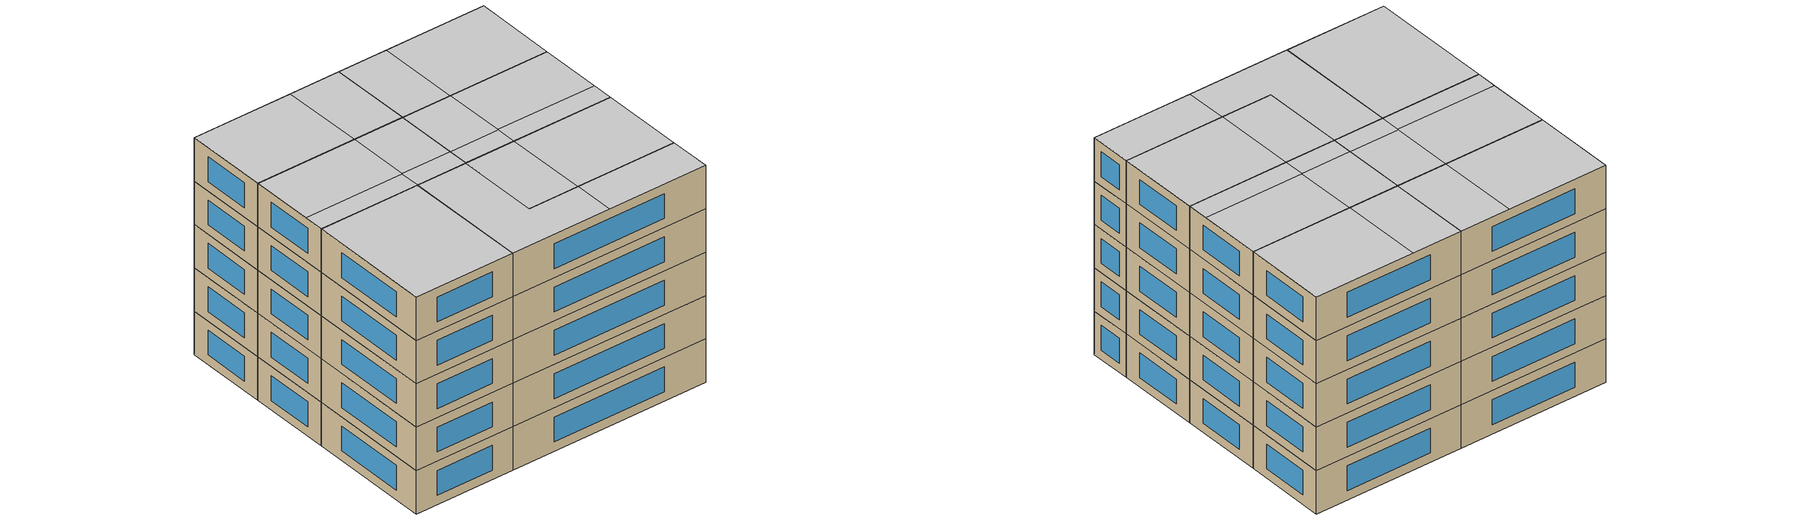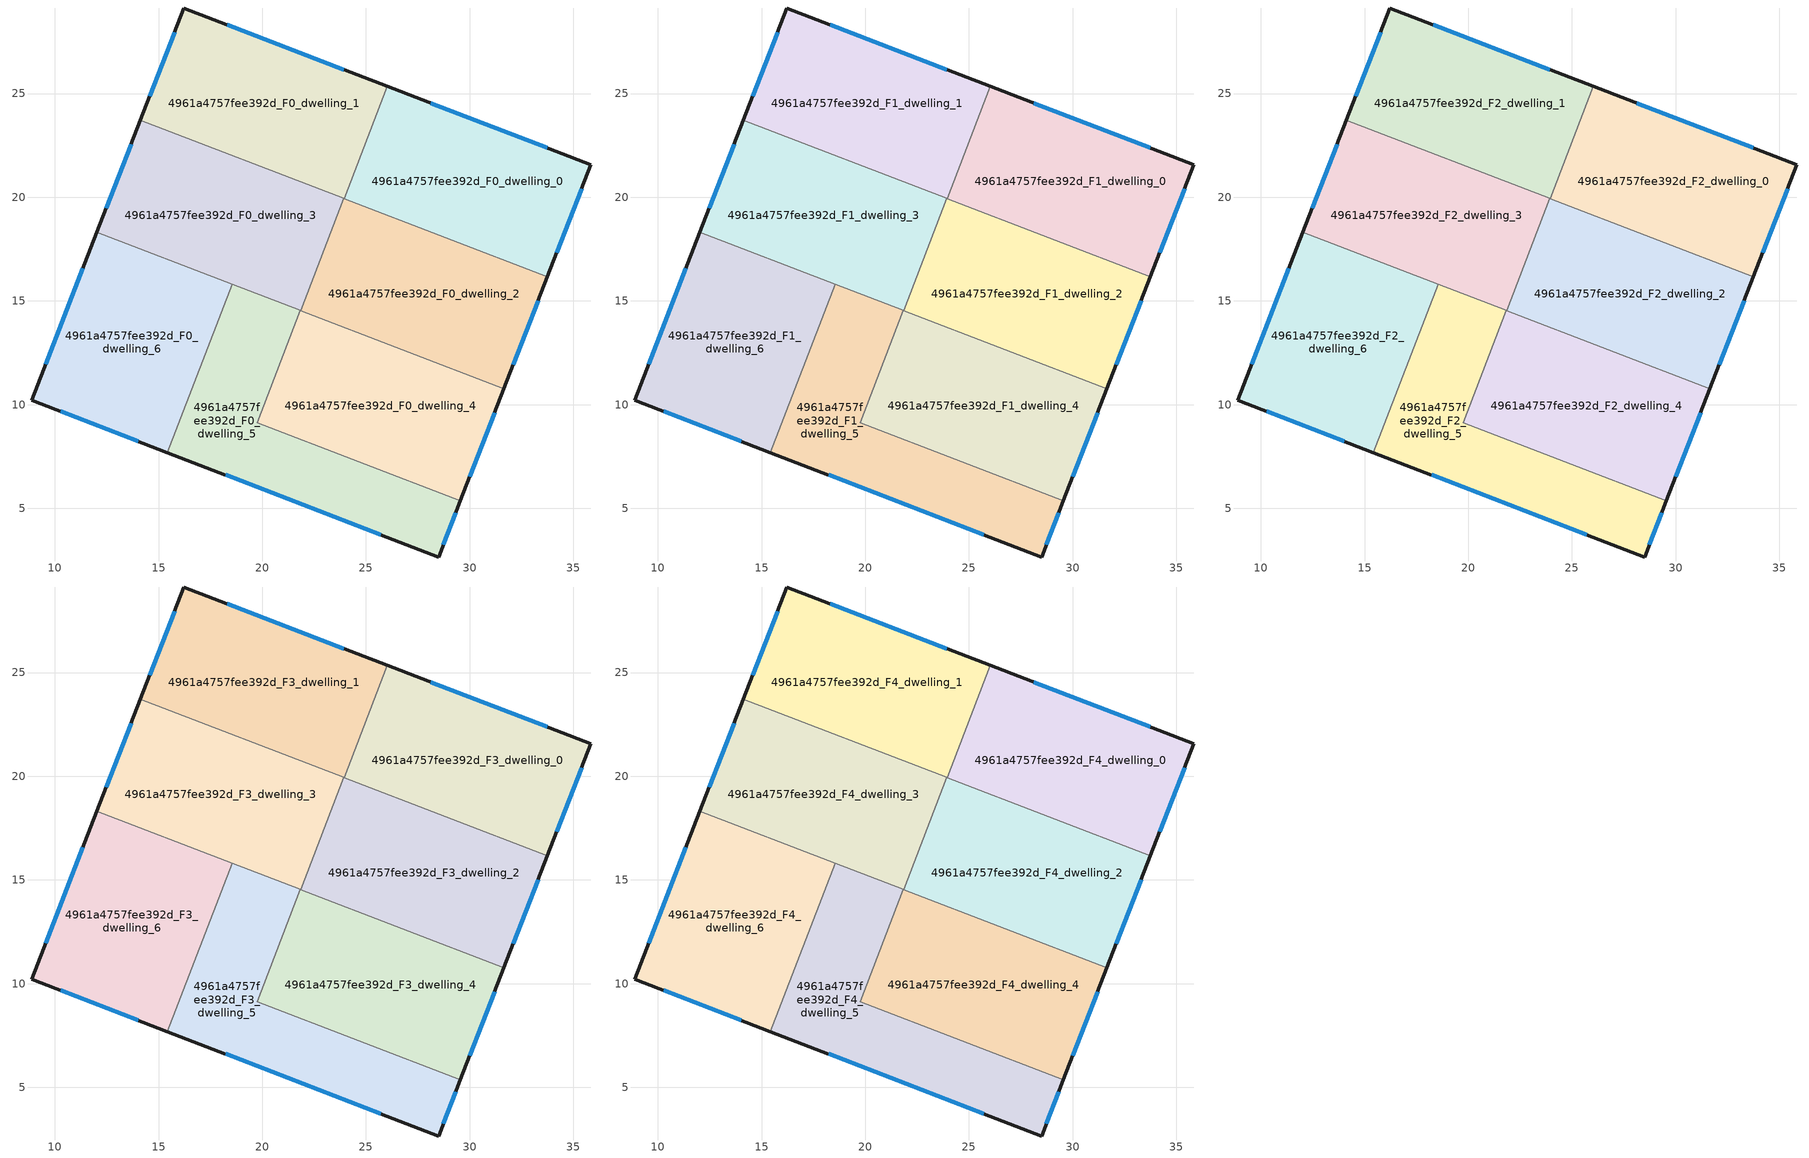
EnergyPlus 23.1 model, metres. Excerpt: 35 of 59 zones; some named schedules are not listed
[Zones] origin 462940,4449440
4961a4757fee392d_F0_dwelling_0
 floor ground (EU_floor_Construction): 35.85,21.57 33.75,16.17 23.94,19.94 26.03,25.35 z0
 wall outside (EU_wall_Construction): 33.75,16.17 35.85,21.57 26.03,25.35 z0:3
 wall to 4961a4757fee392d_F0_dwelling_1 (EU_wall_Construction): 26.03,25.35 23.94,19.94 z0:3
 wall to 4961a4757fee392d_F0_dwelling_2 (EU_wall_Construction): 23.94,19.94 33.75,16.17 z0:3
 window (EU_Window_Construction): 33.74,22.38 28.13,24.54 / 34.2,17.32 35.4,20.41 z0.64:2.36
4961a4757fee392d_F0_dwelling_1
 floor ground (EU_floor_Construction): 26.03,25.35 23.94,19.94 14.12,23.72 16.22,29.12 z0
 wall outside (EU_wall_Construction): 26.03,25.35 16.22,29.12 14.12,23.72 z0:3
 wall to 4961a4757fee392d_F0_dwelling_3 (EU_wall_Construction): 14.12,23.72 23.93,19.95 z0:3
 wall to 4961a4757fee392d_F0_dwelling_2 (EU_wall_Construction): 23.93,19.94 23.94,19.94 z0:3
 window (EU_Window_Construction): 23.93,26.16 18.32,28.31 / 15.77,27.97 14.57,24.88 z0.64:2.36
4961a4757fee392d_F0_dwelling_2
 floor ground (EU_floor_Construction): 33.75,16.17 31.65,10.76 21.84,14.54 23.93,19.95 z0
 wall outside (EU_wall_Construction): 31.65,10.76 33.75,16.17 z0:3
 wall to 4961a4757fee392d_F0_dwelling_3 (EU_wall_Construction): 23.93,19.95 21.84,14.54 z0:3
 wall to 4961a4757fee392d_F0_dwelling_4 (EU_wall_Construction): 21.84,14.54 31.65,10.76 z0:3
 window (EU_Window_Construction): 32.1,11.92 33.3,15.01 z0.64:2.36
4961a4757fee392d_F0_dwelling_3
 floor ground (EU_floor_Construction): 23.93,19.95 21.84,14.54 12.03,18.32 14.12,23.72 z0
 wall outside (EU_wall_Construction): 14.12,23.72 12.03,18.32 z0:3
 wall to 4961a4757fee392d_F0_dwelling_6 (EU_wall_Construction): 12.03,18.32 18.55,15.8 z0:3
 wall to 4961a4757fee392d_F0_dwelling_5 (EU_wall_Construction): 18.56,15.8 21.83,14.54 z0:3
 wall to 4961a4757fee392d_F0_dwelling_4 (EU_wall_Construction): 21.83,14.54 21.84,14.54 z0:3
 window (EU_Window_Construction): 13.67,22.56 12.47,19.47 z0.64:2.36
4961a4757fee392d_F0_dwelling_4
 floor ground (EU_floor_Construction): 31.65,10.76 29.55,5.36 19.75,9.13 21.83,14.54 z0
 wall outside (EU_wall_Construction): 29.55,5.36 31.65,10.76 z0:3
 wall to 4961a4757fee392d_F0_dwelling_5 (EU_wall_Construction): 21.83,14.54 19.75,9.13 29.55,5.36 z0:3
 window (EU_Window_Construction): 30,6.52 31.2,9.6 z0.64:2.36
4961a4757fee392d_F0_dwelling_5
 floor ground (EU_floor_Construction): 21.83,14.54 19.75,9.13 29.55,5.36 28.5,2.66 15.43,7.69 18.55,15.8 z0
 wall outside (EU_wall_Construction): 15.43,7.69 28.5,2.66 29.55,5.36 z0:3
 wall to 4961a4757fee392d_F0_dwelling_6 (EU_wall_Construction): 18.55,15.8 15.43,7.69 z0:3
 window (EU_Window_Construction): 28.73,3.24 29.33,4.78 / 18.23,6.61 25.7,3.73 z0.64:2.36
4961a4757fee392d_F0_dwelling_6
 floor ground (EU_floor_Construction): 18.55,15.8 15.43,7.69 8.88,10.21 12.03,18.32 z0
 wall outside (EU_wall_Construction): 12.03,18.32 8.88,10.21 15.43,7.69 z0:3
 window (EU_Window_Construction): 10.28,9.67 14.03,8.23 / 11.35,16.58 9.55,11.95 z0.64:2.36
4961a4757fee392d_F1_dwelling_0
 floor to 4961a4757fee392d_F0_dwelling_0 (EU_floor_Construction): 35.85,21.57 33.75,16.17 23.94,19.94 26.03,25.35 z3
 wall outside (EU_wall_Construction): 33.75,16.17 35.85,21.57 26.03,25.35 z3:6
 wall to 4961a4757fee392d_F1_dwelling_1 (EU_wall_Construction): 26.03,25.35 23.94,19.94 z3:6
 wall to 4961a4757fee392d_F1_dwelling_2 (EU_wall_Construction): 23.94,19.94 33.75,16.17 z3:6
 window (EU_Window_Construction): 33.74,22.38 28.13,24.54 / 34.2,17.32 35.4,20.41 z3.64:5.36
4961a4757fee392d_F1_dwelling_1
 floor to 4961a4757fee392d_F0_dwelling_1 (EU_floor_Construction): 26.03,25.35 23.94,19.94 14.12,23.72 16.22,29.12 z3
 wall outside (EU_wall_Construction): 26.03,25.35 16.22,29.12 14.12,23.72 z3:6
 wall to 4961a4757fee392d_F1_dwelling_3 (EU_wall_Construction): 14.12,23.72 23.93,19.95 z3:6
 wall to 4961a4757fee392d_F1_dwelling_2 (EU_wall_Construction): 23.93,19.94 23.94,19.94 z3:6
 window (EU_Window_Construction): 23.93,26.16 18.32,28.31 / 15.77,27.97 14.57,24.88 z3.64:5.36
4961a4757fee392d_F1_dwelling_2
 floor to 4961a4757fee392d_F0_dwelling_2 (EU_floor_Construction): 33.75,16.17 31.65,10.76 21.84,14.54 23.93,19.95 z3
 wall outside (EU_wall_Construction): 31.65,10.76 33.75,16.17 z3:6
 wall to 4961a4757fee392d_F1_dwelling_3 (EU_wall_Construction): 23.93,19.95 21.84,14.54 z3:6
 wall to 4961a4757fee392d_F1_dwelling_4 (EU_wall_Construction): 21.84,14.54 31.65,10.76 z3:6
 window (EU_Window_Construction): 32.1,11.92 33.3,15.01 z3.64:5.36
4961a4757fee392d_F1_dwelling_3
 floor to 4961a4757fee392d_F0_dwelling_3 (EU_floor_Construction): 23.93,19.95 21.84,14.54 12.03,18.32 14.12,23.72 z3
 wall outside (EU_wall_Construction): 14.12,23.72 12.03,18.32 z3:6
 wall to 4961a4757fee392d_F1_dwelling_6 (EU_wall_Construction): 12.03,18.32 18.55,15.8 z3:6
 wall to 4961a4757fee392d_F1_dwelling_5 (EU_wall_Construction): 18.56,15.8 21.83,14.54 z3:6
 wall to 4961a4757fee392d_F1_dwelling_4 (EU_wall_Construction): 21.83,14.54 21.84,14.54 z3:6
 window (EU_Window_Construction): 13.67,22.56 12.47,19.47 z3.64:5.36
4961a4757fee392d_F1_dwelling_4
 floor to 4961a4757fee392d_F0_dwelling_4 (EU_floor_Construction): 31.65,10.76 29.55,5.36 19.75,9.13 21.83,14.54 z3
 wall outside (EU_wall_Construction): 29.55,5.36 31.65,10.76 z3:6
 wall to 4961a4757fee392d_F1_dwelling_5 (EU_wall_Construction): 21.83,14.54 19.75,9.13 29.55,5.36 z3:6
 window (EU_Window_Construction): 30,6.52 31.2,9.6 z3.64:5.36
4961a4757fee392d_F1_dwelling_5
 floor to 4961a4757fee392d_F0_dwelling_5 (EU_floor_Construction): 21.83,14.54 19.75,9.13 29.55,5.36 28.5,2.66 15.43,7.69 18.55,15.8 z3
 wall outside (EU_wall_Construction): 15.43,7.69 28.5,2.66 29.55,5.36 z3:6
 wall to 4961a4757fee392d_F1_dwelling_6 (EU_wall_Construction): 18.55,15.8 15.43,7.69 z3:6
 window (EU_Window_Construction): 28.73,3.24 29.33,4.78 / 18.23,6.61 25.7,3.73 z3.64:5.36
4961a4757fee392d_F1_dwelling_6
 floor to 4961a4757fee392d_F0_dwelling_6 (EU_floor_Construction): 18.55,15.8 15.43,7.69 8.88,10.21 12.03,18.32 z3
 wall outside (EU_wall_Construction): 12.03,18.32 8.88,10.21 15.43,7.69 z3:6
 window (EU_Window_Construction): 10.28,9.67 14.03,8.23 / 11.35,16.58 9.55,11.95 z3.64:5.36
4961a4757fee392d_F2_dwelling_0
 floor to 4961a4757fee392d_F1_dwelling_0 (EU_floor_Construction): 35.85,21.57 33.75,16.17 23.94,19.94 26.03,25.35 z6
 wall outside (EU_wall_Construction): 33.75,16.17 35.85,21.57 26.03,25.35 z6:9
 wall to 4961a4757fee392d_F2_dwelling_1 (EU_wall_Construction): 26.03,25.35 23.94,19.94 z6:9
 wall to 4961a4757fee392d_F2_dwelling_2 (EU_wall_Construction): 23.94,19.94 33.75,16.17 z6:9
 window (EU_Window_Construction): 33.74,22.38 28.13,24.54 / 34.2,17.32 35.4,20.41 z6.64:8.36
4961a4757fee392d_F2_dwelling_1
 floor to 4961a4757fee392d_F1_dwelling_1 (EU_floor_Construction): 26.03,25.35 23.94,19.94 14.12,23.72 16.22,29.12 z6
 wall outside (EU_wall_Construction): 26.03,25.35 16.22,29.12 14.12,23.72 z6:9
 wall to 4961a4757fee392d_F2_dwelling_3 (EU_wall_Construction): 14.12,23.72 23.93,19.95 z6:9
 wall to 4961a4757fee392d_F2_dwelling_2 (EU_wall_Construction): 23.93,19.94 23.94,19.94 z6:9
 window (EU_Window_Construction): 23.93,26.16 18.32,28.31 / 15.77,27.97 14.57,24.88 z6.64:8.36
4961a4757fee392d_F2_dwelling_2
 floor to 4961a4757fee392d_F1_dwelling_2 (EU_floor_Construction): 33.75,16.17 31.65,10.76 21.84,14.54 23.93,19.95 z6
 wall outside (EU_wall_Construction): 31.65,10.76 33.75,16.17 z6:9
 wall to 4961a4757fee392d_F2_dwelling_3 (EU_wall_Construction): 23.93,19.95 21.84,14.54 z6:9
 wall to 4961a4757fee392d_F2_dwelling_4 (EU_wall_Construction): 21.84,14.54 31.65,10.76 z6:9
 window (EU_Window_Construction): 32.1,11.92 33.3,15.01 z6.64:8.36
4961a4757fee392d_F2_dwelling_3
 floor to 4961a4757fee392d_F1_dwelling_3 (EU_floor_Construction): 23.93,19.95 21.84,14.54 12.03,18.32 14.12,23.72 z6
 wall outside (EU_wall_Construction): 14.12,23.72 12.03,18.32 z6:9
 wall to 4961a4757fee392d_F2_dwelling_6 (EU_wall_Construction): 12.03,18.32 18.55,15.8 z6:9
 wall to 4961a4757fee392d_F2_dwelling_5 (EU_wall_Construction): 18.56,15.8 21.83,14.54 z6:9
 wall to 4961a4757fee392d_F2_dwelling_4 (EU_wall_Construction): 21.83,14.54 21.84,14.54 z6:9
 window (EU_Window_Construction): 13.67,22.56 12.47,19.47 z6.64:8.36
4961a4757fee392d_F2_dwelling_4
 floor to 4961a4757fee392d_F1_dwelling_4 (EU_floor_Construction): 31.65,10.76 29.55,5.36 19.75,9.13 21.83,14.54 z6
 wall outside (EU_wall_Construction): 29.55,5.36 31.65,10.76 z6:9
 wall to 4961a4757fee392d_F2_dwelling_5 (EU_wall_Construction): 21.83,14.54 19.75,9.13 29.55,5.36 z6:9
 window (EU_Window_Construction): 30,6.52 31.2,9.6 z6.64:8.36
4961a4757fee392d_F2_dwelling_5
 floor to 4961a4757fee392d_F1_dwelling_5 (EU_floor_Construction): 21.83,14.54 19.75,9.13 29.55,5.36 28.5,2.66 15.43,7.69 18.55,15.8 z6
 wall outside (EU_wall_Construction): 15.43,7.69 28.5,2.66 29.55,5.36 z6:9
 wall to 4961a4757fee392d_F2_dwelling_6 (EU_wall_Construction): 18.55,15.8 15.43,7.69 z6:9
 window (EU_Window_Construction): 28.73,3.24 29.33,4.78 / 18.23,6.61 25.7,3.73 z6.64:8.36
4961a4757fee392d_F2_dwelling_6
 floor to 4961a4757fee392d_F1_dwelling_6 (EU_floor_Construction): 18.55,15.8 15.43,7.69 8.88,10.21 12.03,18.32 z6
 wall outside (EU_wall_Construction): 12.03,18.32 8.88,10.21 15.43,7.69 z6:9
 window (EU_Window_Construction): 10.28,9.67 14.03,8.23 / 11.35,16.58 9.55,11.95 z6.64:8.36
4961a4757fee392d_F3_dwelling_0
 floor to 4961a4757fee392d_F2_dwelling_0 (EU_floor_Construction): 35.85,21.57 33.75,16.17 23.94,19.94 26.03,25.35 z9
 wall outside (EU_wall_Construction): 33.75,16.17 35.85,21.57 26.03,25.35 z9:12
 wall to 4961a4757fee392d_F3_dwelling_1 (EU_wall_Construction): 26.03,25.35 23.94,19.94 z9:12
 wall to 4961a4757fee392d_F3_dwelling_2 (EU_wall_Construction): 23.94,19.94 33.75,16.17 z9:12
 window (EU_Window_Construction): 33.74,22.38 28.13,24.54 / 34.2,17.32 35.4,20.41 z9.64:11.36
4961a4757fee392d_F3_dwelling_1
 floor to 4961a4757fee392d_F2_dwelling_1 (EU_floor_Construction): 26.03,25.35 23.94,19.94 14.12,23.72 16.22,29.12 z9
 wall outside (EU_wall_Construction): 26.03,25.35 16.22,29.12 14.12,23.72 z9:12
 wall to 4961a4757fee392d_F3_dwelling_3 (EU_wall_Construction): 14.12,23.72 23.93,19.95 z9:12
 wall to 4961a4757fee392d_F3_dwelling_2 (EU_wall_Construction): 23.93,19.94 23.94,19.94 z9:12
 window (EU_Window_Construction): 23.93,26.16 18.32,28.31 / 15.77,27.97 14.57,24.88 z9.64:11.36
4961a4757fee392d_F3_dwelling_2
 floor to 4961a4757fee392d_F2_dwelling_2 (EU_floor_Construction): 33.75,16.17 31.65,10.76 21.84,14.54 23.93,19.95 z9
 wall outside (EU_wall_Construction): 31.65,10.76 33.75,16.17 z9:12
 wall to 4961a4757fee392d_F3_dwelling_3 (EU_wall_Construction): 23.93,19.95 21.84,14.54 z9:12
 wall to 4961a4757fee392d_F3_dwelling_4 (EU_wall_Construction): 21.84,14.54 31.65,10.76 z9:12
 window (EU_Window_Construction): 32.1,11.92 33.3,15.01 z9.64:11.36
4961a4757fee392d_F3_dwelling_3
 floor to 4961a4757fee392d_F2_dwelling_3 (EU_floor_Construction): 23.93,19.95 21.84,14.54 12.03,18.32 14.12,23.72 z9
 wall outside (EU_wall_Construction): 14.12,23.72 12.03,18.32 z9:12
 wall to 4961a4757fee392d_F3_dwelling_6 (EU_wall_Construction): 12.03,18.32 18.55,15.8 z9:12
 wall to 4961a4757fee392d_F3_dwelling_5 (EU_wall_Construction): 18.56,15.8 21.83,14.54 z9:12
 wall to 4961a4757fee392d_F3_dwelling_4 (EU_wall_Construction): 21.83,14.54 21.84,14.54 z9:12
 window (EU_Window_Construction): 13.67,22.56 12.47,19.47 z9.64:11.36
4961a4757fee392d_F3_dwelling_4
 floor to 4961a4757fee392d_F2_dwelling_4 (EU_floor_Construction): 31.65,10.76 29.55,5.36 19.75,9.13 21.83,14.54 z9
 wall outside (EU_wall_Construction): 29.55,5.36 31.65,10.76 z9:12
 wall to 4961a4757fee392d_F3_dwelling_5 (EU_wall_Construction): 21.83,14.54 19.75,9.13 29.55,5.36 z9:12
 window (EU_Window_Construction): 30,6.52 31.2,9.6 z9.64:11.36
4961a4757fee392d_F3_dwelling_5
 floor to 4961a4757fee392d_F2_dwelling_5 (EU_floor_Construction): 21.83,14.54 19.75,9.13 29.55,5.36 28.5,2.66 15.43,7.69 18.55,15.8 z9
 wall outside (EU_wall_Construction): 15.43,7.69 28.5,2.66 29.55,5.36 z9:12
 wall to 4961a4757fee392d_F3_dwelling_6 (EU_wall_Construction): 18.55,15.8 15.43,7.69 z9:12
 window (EU_Window_Construction): 28.73,3.24 29.33,4.78 / 18.23,6.61 25.7,3.73 z9.64:11.36
4961a4757fee392d_F3_dwelling_6
 floor to 4961a4757fee392d_F2_dwelling_6 (EU_floor_Construction): 18.55,15.8 15.43,7.69 8.88,10.21 12.03,18.32 z9
 wall outside (EU_wall_Construction): 12.03,18.32 8.88,10.21 15.43,7.69 z9:12
 window (EU_Window_Construction): 10.28,9.67 14.03,8.23 / 11.35,16.58 9.55,11.95 z9.64:11.36
4961a4757fee392d_F4_dwelling_0
 floor to 4961a4757fee392d_F3_dwelling_0 (EU_floor_Construction): 35.85,21.57 33.75,16.17 23.94,19.94 26.03,25.35 z12
 wall outside (EU_wall_Construction): 33.75,16.17 35.85,21.57 26.03,25.35 z12:15
 wall to 4961a4757fee392d_F4_dwelling_1 (EU_wall_Construction): 26.03,25.35 23.94,19.94 z12:15
 wall to 4961a4757fee392d_F4_dwelling_2 (EU_wall_Construction): 23.94,19.94 33.75,16.17 z12:15
 window (EU_Window_Construction): 33.74,22.38 28.13,24.54 / 34.2,17.32 35.4,20.41 z12.64:14.36
 ceiling to 4961a4757fee392d_F5_dwelling_1 (EU_floor_Construction): 33.75,16.17 35.85,21.57 29.28,24.1 27.19,18.69 z15
 ceiling to 4961a4757fee392d_F5_dwelling_3 (EU_floor_Construction): 27.19,18.69 29.28,24.1 26.03,25.35 23.94,19.94 z15
4961a4757fee392d_F4_dwelling_1
 floor to 4961a4757fee392d_F3_dwelling_1 (EU_floor_Construction): 26.03,25.35 23.94,19.94 14.12,23.72 16.22,29.12 z12
 wall outside (EU_wall_Construction): 26.03,25.35 16.22,29.12 14.12,23.72 z12:15
 wall to 4961a4757fee392d_F4_dwelling_3 (EU_wall_Construction): 14.12,23.72 23.93,19.95 z12:15
 wall to 4961a4757fee392d_F4_dwelling_2 (EU_wall_Construction): 23.93,19.94 23.94,19.94 z12:15
 window (EU_Window_Construction): 23.93,26.16 18.32,28.31 / 15.77,27.97 14.57,24.88 z12.64:14.36
 ceiling to 4961a4757fee392d_F5_dwelling_5 (EU_floor_Construction): 20.65,21.21 22.74,26.62 16.22,29.12 14.12,23.72 z15
 ceiling to 4961a4757fee392d_F5_dwelling_3 (EU_floor_Construction): 23.94,19.94 26.03,25.35 22.74,26.62 20.65,21.21 z15
4961a4757fee392d_F4_dwelling_2
 floor to 4961a4757fee392d_F3_dwelling_2 (EU_floor_Construction): 33.75,16.17 31.65,10.76 21.84,14.54 23.93,19.95 z12
 wall outside (EU_wall_Construction): 31.65,10.76 33.75,16.17 z12:15
 wall to 4961a4757fee392d_F4_dwelling_3 (EU_wall_Construction): 23.93,19.95 21.84,14.54 z12:15
 wall to 4961a4757fee392d_F4_dwelling_4 (EU_wall_Construction): 21.84,14.54 31.65,10.76 z12:15
 window (EU_Window_Construction): 32.1,11.92 33.3,15.01 z12.64:14.36
 ceiling to 4961a4757fee392d_F5_dwelling_3 (EU_floor_Construction): 25.63,14.63 27.19,18.69 23.93,19.95 22.37,15.89 z15
 ceiling to 4961a4757fee392d_F5_dwelling_1 (EU_floor_Construction): 32.18,12.13 33.75,16.17 27.19,18.69 25.64,14.65 z15
 ceiling to 4961a4757fee392d_F5_dwelling_0 (EU_floor_Construction): 31.65,10.76 32.18,12.13 25.64,14.65 25.11,13.28 z15
 ceiling to 4961a4757fee392d_F5_dwelling_2 (EU_floor_Construction): 25.11,13.28 25.63,14.63 22.37,15.89 21.85,14.54 z15
4961a4757fee392d_F4_dwelling_3
 floor to 4961a4757fee392d_F3_dwelling_3 (EU_floor_Construction): 23.93,19.95 21.84,14.54 12.03,18.32 14.12,23.72 z12
 wall outside (EU_wall_Construction): 14.12,23.72 12.03,18.32 z12:15
 wall to 4961a4757fee392d_F4_dwelling_6 (EU_wall_Construction): 12.03,18.32 18.55,15.8 z12:15
 wall to 4961a4757fee392d_F4_dwelling_5 (EU_wall_Construction): 18.56,15.8 21.83,14.54 z12:15
 wall to 4961a4757fee392d_F4_dwelling_4 (EU_wall_Construction): 21.83,14.54 21.84,14.54 z12:15
 window (EU_Window_Construction): 13.67,22.56 12.47,19.47 z12.64:14.36
 ceiling to 4961a4757fee392d_F5_dwelling_5 (EU_floor_Construction): 19.08,17.13 20.65,21.21 14.12,23.72 12.54,19.65 z15
 ceiling to 4961a4757fee392d_F5_dwelling_2 (EU_floor_Construction): 21.85,14.54 22.37,15.89 19.09,17.15 18.57,15.8 z15
 ceiling to 4961a4757fee392d_F5_dwelling_3 (EU_floor_Construction): 22.37,15.89 23.93,19.95 20.65,21.21 19.09,17.15 z15
 ceiling to 4961a4757fee392d_F5_dwelling_4 (EU_floor_Construction): 18.57,15.8 19.08,17.13 12.54,19.65 12.03,18.32 z15
4961a4757fee392d_F4_dwelling_4
 floor to 4961a4757fee392d_F3_dwelling_4 (EU_floor_Construction): 31.65,10.76 29.55,5.36 19.75,9.13 21.83,14.54 z12
 wall outside (EU_wall_Construction): 29.55,5.36 31.65,10.76 z12:15
 wall to 4961a4757fee392d_F4_dwelling_5 (EU_wall_Construction): 21.83,14.54 19.75,9.13 29.55,5.36 z12:15
 window (EU_Window_Construction): 30,6.52 31.2,9.6 z12.64:14.36
 ceiling to 4961a4757fee392d_F5_dwelling_0 (EU_floor_Construction): 29.55,5.36 31.65,10.76 25.11,13.28 23.03,7.87 z15
 ceiling to 4961a4757fee392d_F5_dwelling_2 (EU_floor_Construction): 23.03,7.87 25.11,13.28 21.83,14.54 19.75,9.13 z15
4961a4757fee392d_F4_dwelling_5
 floor to 4961a4757fee392d_F3_dwelling_5 (EU_floor_Construction): 21.83,14.54 19.75,9.13 29.55,5.36 28.5,2.66 15.43,7.69 18.55,15.8 z12
 wall outside (EU_wall_Construction): 15.43,7.69 28.5,2.66 29.55,5.36 z12:15
 wall to 4961a4757fee392d_F4_dwelling_6 (EU_wall_Construction): 18.55,15.8 15.43,7.69 z12:15
 window (EU_Window_Construction): 28.73,3.24 29.33,4.78 / 18.23,6.61 25.7,3.73 z12.64:14.36
 ceiling to 4961a4757fee392d_F5_dwelling_2 (EU_floor_Construction): 21.99,5.16 23.03,7.87 19.75,9.13 21.83,14.54 18.57,15.8 15.45,7.68 z15
 ceiling to 4961a4757fee392d_F5_dwelling_0 (EU_floor_Construction): 28.5,2.66 29.55,5.36 23.03,7.87 21.99,5.16 z15
 ceiling to 4961a4757fee392d_F5_dwelling_4 (EU_floor_Construction): 15.45,7.68 18.57,15.8 18.55,15.8 15.43,7.69 z15
4961a4757fee392d_F4_dwelling_6
 floor to 4961a4757fee392d_F3_dwelling_6 (EU_floor_Construction): 18.55,15.8 15.43,7.69 8.88,10.21 12.03,18.32 z12
 wall outside (EU_wall_Construction): 12.03,18.32 8.88,10.21 15.43,7.69 z12:15
 window (EU_Window_Construction): 10.28,9.67 14.03,8.23 / 11.35,16.58 9.55,11.95 z12.64:14.36
 ceiling to 4961a4757fee392d_F5_dwelling_4 (EU_floor_Construction): 15.43,7.69 18.55,15.8 12.03,18.32 8.88,10.21 z15
[Building]
EU S2 Campaign: North Axis=0; Terrain=City; Solar Distribution=FullExterior
[Site:Location]
Yerevan-Zvartnots.Intl.AP: Latitude=40.15; Longitude=44.383; Time Zone=4; Elevation=854
[SizingPeriod:WeatherFileDays]
AnnualSizingPeriod: Begin Month=1; Begin Day of Month=1; End Month=12; End Day of Month=31; Day of Week for Start Day=Monday; Use Weather File Daylight Saving Period=No; Use Weather File Rain and Snow Indicators=No
[MATERIAL]
EU_InternalMass_Material: Roughness=MediumRough; Thickness=0.1; Conductivity=1; Density=1800; Specific Heat=900; Thermal Absorptance=0.9; Solar Absorptance=0.7; Visible Absorptance=0.7
[MATERIAL:NOMASS] Roughness=MediumRough; Thermal Absorptance=0.9; Solar Absorptance=0.7; Visible Absorptance=0.7
Name | Thermal Resistance
EU_wall_NoMass | 1.05043
EU_floor_NoMass | 0.478065
[WINDOWMATERIAL:SIMPLEGLAZINGSYSTEM]
EU_Window_SimpleGlazing: UFactor=2.5566; Solar Heat Gain Coefficient=0.75; Visible Transmittance=0.75
[CONSTRUCTION]
EU_wall_Construction: EU_wall_NoMass
EU_floor_Construction: EU_floor_NoMass
EU_Window_Construction: EU_Window_SimpleGlazing
EU_InternalMass_Construction: EU_InternalMass_Material
[ZONE] Type=1; Multiplier=1; Ceiling Height=autocalculate; Floor Area=autocalculate; Part of Total Floor Area=Yes
Name | Volume
4961a4757fee392d_F0_dwelling_0; 4961a4757fee392d_F1_dwelling_0; 4961a4757fee392d_F2_dwelling_0; 4961a4757fee392d_F3_dwelling_0; 4961a4757fee392d_F4_dwelling_0 | 182.844
4961a4757fee392d_F0_dwelling_1; 4961a4757fee392d_F1_dwelling_1; 4961a4757fee392d_F2_dwelling_1; 4961a4757fee392d_F3_dwelling_1; 4961a4757fee392d_F4_dwelling_1 | 182.845
4961a4757fee392d_F0_dwelling_2; 4961a4757fee392d_F1_dwelling_2; 4961a4757fee392d_F2_dwelling_2; 4961a4757fee392d_F3_dwelling_2; 4961a4757fee392d_F4_dwelling_2; 4961a4757fee392d_F0_dwelling_4; 4961a4757fee392d_F1_dwelling_4; 4961a4757fee392d_F2_dwelling_4; 4961a4757fee392d_F3_dwelling_4; 4961a4757fee392d_F4_dwelling_4 | 182.826
4961a4757fee392d_F0_dwelling_3; 4961a4757fee392d_F1_dwelling_3; 4961a4757fee392d_F2_dwelling_3; 4961a4757fee392d_F3_dwelling_3; 4961a4757fee392d_F4_dwelling_3 | 182.833
4961a4757fee392d_F0_dwelling_5; 4961a4757fee392d_F1_dwelling_5; 4961a4757fee392d_F2_dwelling_5; 4961a4757fee392d_F3_dwelling_5; 4961a4757fee392d_F4_dwelling_5 | 182.829
4961a4757fee392d_F0_dwelling_6; 4961a4757fee392d_F1_dwelling_6; 4961a4757fee392d_F2_dwelling_6; 4961a4757fee392d_F3_dwelling_6; 4961a4757fee392d_F4_dwelling_6 | 182.851
[INTERNALMASS] Construction=EU_InternalMass_Construction
Name | Zone or ZoneList | Surface Area
4961a4757fee392d_F0_dwelling_0_EU_InternalMass | 4961a4757fee392d_F0_dwelling_0 | 60.95
4961a4757fee392d_F0_dwelling_1_EU_InternalMass | 4961a4757fee392d_F0_dwelling_1 | 60.9463
4961a4757fee392d_F0_dwelling_2_EU_InternalMass | 4961a4757fee392d_F0_dwelling_2 | 60.9427
4961a4757fee392d_F0_dwelling_3_EU_InternalMass | 4961a4757fee392d_F0_dwelling_3 | 60.9438
4961a4757fee392d_F0_dwelling_4_EU_InternalMass | 4961a4757fee392d_F0_dwelling_4 | 60.9441
4961a4757fee392d_F0_dwelling_5_EU_InternalMass | 4961a4757fee392d_F0_dwelling_5 | 60.9427
4961a4757fee392d_F0_dwelling_6_EU_InternalMass | 4961a4757fee392d_F0_dwelling_6 | 60.9504
4961a4757fee392d_F1_dwelling_0_EU_InternalMass | 4961a4757fee392d_F1_dwelling_0 | 60.95
4961a4757fee392d_F1_dwelling_1_EU_InternalMass | 4961a4757fee392d_F1_dwelling_1 | 60.9463
4961a4757fee392d_F1_dwelling_2_EU_InternalMass | 4961a4757fee392d_F1_dwelling_2 | 60.9427
4961a4757fee392d_F1_dwelling_3_EU_InternalMass | 4961a4757fee392d_F1_dwelling_3 | 60.9438
4961a4757fee392d_F1_dwelling_4_EU_InternalMass | 4961a4757fee392d_F1_dwelling_4 | 60.9441
4961a4757fee392d_F1_dwelling_5_EU_InternalMass | 4961a4757fee392d_F1_dwelling_5 | 60.9427
4961a4757fee392d_F1_dwelling_6_EU_InternalMass | 4961a4757fee392d_F1_dwelling_6 | 60.9504
4961a4757fee392d_F2_dwelling_0_EU_InternalMass | 4961a4757fee392d_F2_dwelling_0 | 60.95
4961a4757fee392d_F2_dwelling_1_EU_InternalMass | 4961a4757fee392d_F2_dwelling_1 | 60.9463
4961a4757fee392d_F2_dwelling_2_EU_InternalMass | 4961a4757fee392d_F2_dwelling_2 | 60.9427
4961a4757fee392d_F2_dwelling_3_EU_InternalMass | 4961a4757fee392d_F2_dwelling_3 | 60.9438
4961a4757fee392d_F2_dwelling_4_EU_InternalMass | 4961a4757fee392d_F2_dwelling_4 | 60.9441
4961a4757fee392d_F2_dwelling_5_EU_InternalMass | 4961a4757fee392d_F2_dwelling_5 | 60.9427
4961a4757fee392d_F2_dwelling_6_EU_InternalMass | 4961a4757fee392d_F2_dwelling_6 | 60.9504
4961a4757fee392d_F3_dwelling_0_EU_InternalMass | 4961a4757fee392d_F3_dwelling_0 | 60.95
4961a4757fee392d_F3_dwelling_1_EU_InternalMass | 4961a4757fee392d_F3_dwelling_1 | 60.9463
4961a4757fee392d_F3_dwelling_2_EU_InternalMass | 4961a4757fee392d_F3_dwelling_2 | 60.9427
4961a4757fee392d_F3_dwelling_3_EU_InternalMass | 4961a4757fee392d_F3_dwelling_3 | 60.9438
4961a4757fee392d_F3_dwelling_4_EU_InternalMass | 4961a4757fee392d_F3_dwelling_4 | 60.9441
4961a4757fee392d_F3_dwelling_5_EU_InternalMass | 4961a4757fee392d_F3_dwelling_5 | 60.9427
4961a4757fee392d_F3_dwelling_6_EU_InternalMass | 4961a4757fee392d_F3_dwelling_6 | 60.9504
4961a4757fee392d_F4_dwelling_0_EU_InternalMass | 4961a4757fee392d_F4_dwelling_0 | 60.95
4961a4757fee392d_F4_dwelling_1_EU_InternalMass | 4961a4757fee392d_F4_dwelling_1 | 60.9463
4961a4757fee392d_F4_dwelling_2_EU_InternalMass | 4961a4757fee392d_F4_dwelling_2 | 60.9427
4961a4757fee392d_F4_dwelling_3_EU_InternalMass | 4961a4757fee392d_F4_dwelling_3 | 60.9438
4961a4757fee392d_F4_dwelling_4_EU_InternalMass | 4961a4757fee392d_F4_dwelling_4 | 60.9441
4961a4757fee392d_F4_dwelling_5_EU_InternalMass | 4961a4757fee392d_F4_dwelling_5 | 60.9427
4961a4757fee392d_F4_dwelling_6_EU_InternalMass | 4961a4757fee392d_F4_dwelling_6 | 60.9504
[OTHEREQUIPMENT] Fuel Type=Electricity; Design Level Calculation Method=Watts/Area; Power per Zone Floor Area=1; Fraction Latent=0; Fraction Radiant=0; Fraction Lost=0; Carbon Dioxide Generation Rate=0; EndUse Subcategory=EU_Step8_InternalGains
Name | Zone or ZoneList or Space or SpaceList | Schedule
EU_Step8_InternalGain_4961a4757fee392d_F0_dwelling_0_f000 | 4961a4757fee392d_F0_dwelling_0 | EU_Step8_GainSchedule_4961a4757fee392d_F0_dwelling_0_f000
EU_Step8_InternalGain_4961a4757fee392d_F0_dwelling_1_f000 | 4961a4757fee392d_F0_dwelling_1 | EU_Step8_GainSchedule_4961a4757fee392d_F0_dwelling_1_f000
EU_Step8_InternalGain_4961a4757fee392d_F0_dwelling_2_f000 | 4961a4757fee392d_F0_dwelling_2 | EU_Step8_GainSchedule_4961a4757fee392d_F0_dwelling_2_f000
EU_Step8_InternalGain_4961a4757fee392d_F0_dwelling_3_f000 | 4961a4757fee392d_F0_dwelling_3 | EU_Step8_GainSchedule_4961a4757fee392d_F0_dwelling_3_f000
EU_Step8_InternalGain_4961a4757fee392d_F0_dwelling_4_f000 | 4961a4757fee392d_F0_dwelling_4 | EU_Step8_GainSchedule_4961a4757fee392d_F0_dwelling_4_f000
EU_Step8_InternalGain_4961a4757fee392d_F0_dwelling_5_f000 | 4961a4757fee392d_F0_dwelling_5 | EU_Step8_GainSchedule_4961a4757fee392d_F0_dwelling_5_f000
EU_Step8_InternalGain_4961a4757fee392d_F0_dwelling_6_f000 | 4961a4757fee392d_F0_dwelling_6 | EU_Step8_GainSchedule_4961a4757fee392d_F0_dwelling_6_f000
EU_Step8_InternalGain_4961a4757fee392d_F1_dwelling_0_f000 | 4961a4757fee392d_F1_dwelling_0 | EU_Step8_GainSchedule_4961a4757fee392d_F1_dwelling_0_f000
EU_Step8_InternalGain_4961a4757fee392d_F1_dwelling_1_f000 | 4961a4757fee392d_F1_dwelling_1 | EU_Step8_GainSchedule_4961a4757fee392d_F1_dwelling_1_f000
EU_Step8_InternalGain_4961a4757fee392d_F1_dwelling_2_f000 | 4961a4757fee392d_F1_dwelling_2 | EU_Step8_GainSchedule_4961a4757fee392d_F1_dwelling_2_f000
EU_Step8_InternalGain_4961a4757fee392d_F1_dwelling_3_f000 | 4961a4757fee392d_F1_dwelling_3 | EU_Step8_GainSchedule_4961a4757fee392d_F1_dwelling_3_f000
EU_Step8_InternalGain_4961a4757fee392d_F1_dwelling_4_f000 | 4961a4757fee392d_F1_dwelling_4 | EU_Step8_GainSchedule_4961a4757fee392d_F1_dwelling_4_f000
EU_Step8_InternalGain_4961a4757fee392d_F1_dwelling_5_f000 | 4961a4757fee392d_F1_dwelling_5 | EU_Step8_GainSchedule_4961a4757fee392d_F1_dwelling_5_f000
EU_Step8_InternalGain_4961a4757fee392d_F1_dwelling_6_f000 | 4961a4757fee392d_F1_dwelling_6 | EU_Step8_GainSchedule_4961a4757fee392d_F1_dwelling_6_f000
EU_Step8_InternalGain_4961a4757fee392d_F2_dwelling_0_f000 | 4961a4757fee392d_F2_dwelling_0 | EU_Step8_GainSchedule_4961a4757fee392d_F2_dwelling_0_f000
EU_Step8_InternalGain_4961a4757fee392d_F2_dwelling_1_f000 | 4961a4757fee392d_F2_dwelling_1 | EU_Step8_GainSchedule_4961a4757fee392d_F2_dwelling_1_f000
EU_Step8_InternalGain_4961a4757fee392d_F2_dwelling_2_f000 | 4961a4757fee392d_F2_dwelling_2 | EU_Step8_GainSchedule_4961a4757fee392d_F2_dwelling_2_f000
EU_Step8_InternalGain_4961a4757fee392d_F2_dwelling_3_f000 | 4961a4757fee392d_F2_dwelling_3 | EU_Step8_GainSchedule_4961a4757fee392d_F2_dwelling_3_f000
EU_Step8_InternalGain_4961a4757fee392d_F2_dwelling_4_f000 | 4961a4757fee392d_F2_dwelling_4 | EU_Step8_GainSchedule_4961a4757fee392d_F2_dwelling_4_f000
EU_Step8_InternalGain_4961a4757fee392d_F2_dwelling_5_f000 | 4961a4757fee392d_F2_dwelling_5 | EU_Step8_GainSchedule_4961a4757fee392d_F2_dwelling_5_f000
EU_Step8_InternalGain_4961a4757fee392d_F2_dwelling_6_f000 | 4961a4757fee392d_F2_dwelling_6 | EU_Step8_GainSchedule_4961a4757fee392d_F2_dwelling_6_f000
EU_Step8_InternalGain_4961a4757fee392d_F3_dwelling_0_f000 | 4961a4757fee392d_F3_dwelling_0 | EU_Step8_GainSchedule_4961a4757fee392d_F3_dwelling_0_f000
EU_Step8_InternalGain_4961a4757fee392d_F3_dwelling_1_f000 | 4961a4757fee392d_F3_dwelling_1 | EU_Step8_GainSchedule_4961a4757fee392d_F3_dwelling_1_f000
EU_Step8_InternalGain_4961a4757fee392d_F3_dwelling_2_f000 | 4961a4757fee392d_F3_dwelling_2 | EU_Step8_GainSchedule_4961a4757fee392d_F3_dwelling_2_f000
EU_Step8_InternalGain_4961a4757fee392d_F3_dwelling_3_f000 | 4961a4757fee392d_F3_dwelling_3 | EU_Step8_GainSchedule_4961a4757fee392d_F3_dwelling_3_f000
EU_Step8_InternalGain_4961a4757fee392d_F3_dwelling_4_f000 | 4961a4757fee392d_F3_dwelling_4 | EU_Step8_GainSchedule_4961a4757fee392d_F3_dwelling_4_f000
EU_Step8_InternalGain_4961a4757fee392d_F3_dwelling_5_f000 | 4961a4757fee392d_F3_dwelling_5 | EU_Step8_GainSchedule_4961a4757fee392d_F3_dwelling_5_f000
EU_Step8_InternalGain_4961a4757fee392d_F3_dwelling_6_f000 | 4961a4757fee392d_F3_dwelling_6 | EU_Step8_GainSchedule_4961a4757fee392d_F3_dwelling_6_f000
EU_Step8_InternalGain_4961a4757fee392d_F4_dwelling_0_f000 | 4961a4757fee392d_F4_dwelling_0 | EU_Step8_GainSchedule_4961a4757fee392d_F4_dwelling_0_f000
EU_Step8_InternalGain_4961a4757fee392d_F4_dwelling_1_f000 | 4961a4757fee392d_F4_dwelling_1 | EU_Step8_GainSchedule_4961a4757fee392d_F4_dwelling_1_f000
EU_Step8_InternalGain_4961a4757fee392d_F4_dwelling_2_f000 | 4961a4757fee392d_F4_dwelling_2 | EU_Step8_GainSchedule_4961a4757fee392d_F4_dwelling_2_f000
EU_Step8_InternalGain_4961a4757fee392d_F4_dwelling_3_f000 | 4961a4757fee392d_F4_dwelling_3 | EU_Step8_GainSchedule_4961a4757fee392d_F4_dwelling_3_f000
EU_Step8_InternalGain_4961a4757fee392d_F4_dwelling_4_f000 | 4961a4757fee392d_F4_dwelling_4 | EU_Step8_GainSchedule_4961a4757fee392d_F4_dwelling_4_f000
EU_Step8_InternalGain_4961a4757fee392d_F4_dwelling_5_f000 | 4961a4757fee392d_F4_dwelling_5 | EU_Step8_GainSchedule_4961a4757fee392d_F4_dwelling_5_f000
EU_Step8_InternalGain_4961a4757fee392d_F4_dwelling_6_f000 | 4961a4757fee392d_F4_dwelling_6 | EU_Step8_GainSchedule_4961a4757fee392d_F4_dwelling_6_f000
[ZONEVENTILATION:DESIGNFLOWRATE] Schedule=EU_AlwaysOn; Design Flow Rate Calculation Method=AirChanges/Hour; Air Changes per Hour=0.557805; Ventilation Type=Natural; Fan Pressure Rise=0; Fan Total Efficiency=1; Constant Term Coefficient=1; Temperature Term Coefficient=0; Velocity Term Coefficient=0; Velocity Squared Term Coefficient=0; Minimum Indoor Temperature=-100; Maximum Indoor Temperature=100; Delta Temperature=-100; Minimum Outdoor Temperature=-100; Maximum Outdoor Temperature=100; Maximum Wind Speed=40
Name | Zone or ZoneList or Space or SpaceList
EU_ConstantAir_4961a4757fee392d_F0_dwelling_0 | 4961a4757fee392d_F0_dwelling_0
EU_ConstantAir_4961a4757fee392d_F0_dwelling_1 | 4961a4757fee392d_F0_dwelling_1
EU_ConstantAir_4961a4757fee392d_F0_dwelling_2 | 4961a4757fee392d_F0_dwelling_2
EU_ConstantAir_4961a4757fee392d_F0_dwelling_3 | 4961a4757fee392d_F0_dwelling_3
EU_ConstantAir_4961a4757fee392d_F0_dwelling_4 | 4961a4757fee392d_F0_dwelling_4
EU_ConstantAir_4961a4757fee392d_F0_dwelling_5 | 4961a4757fee392d_F0_dwelling_5
EU_ConstantAir_4961a4757fee392d_F0_dwelling_6 | 4961a4757fee392d_F0_dwelling_6
EU_ConstantAir_4961a4757fee392d_F1_dwelling_0 | 4961a4757fee392d_F1_dwelling_0
EU_ConstantAir_4961a4757fee392d_F1_dwelling_1 | 4961a4757fee392d_F1_dwelling_1
EU_ConstantAir_4961a4757fee392d_F1_dwelling_2 | 4961a4757fee392d_F1_dwelling_2
EU_ConstantAir_4961a4757fee392d_F1_dwelling_3 | 4961a4757fee392d_F1_dwelling_3
EU_ConstantAir_4961a4757fee392d_F1_dwelling_4 | 4961a4757fee392d_F1_dwelling_4
EU_ConstantAir_4961a4757fee392d_F1_dwelling_5 | 4961a4757fee392d_F1_dwelling_5
EU_ConstantAir_4961a4757fee392d_F1_dwelling_6 | 4961a4757fee392d_F1_dwelling_6
EU_ConstantAir_4961a4757fee392d_F2_dwelling_0 | 4961a4757fee392d_F2_dwelling_0
EU_ConstantAir_4961a4757fee392d_F2_dwelling_1 | 4961a4757fee392d_F2_dwelling_1
EU_ConstantAir_4961a4757fee392d_F2_dwelling_2 | 4961a4757fee392d_F2_dwelling_2
EU_ConstantAir_4961a4757fee392d_F2_dwelling_3 | 4961a4757fee392d_F2_dwelling_3
EU_ConstantAir_4961a4757fee392d_F2_dwelling_4 | 4961a4757fee392d_F2_dwelling_4
EU_ConstantAir_4961a4757fee392d_F2_dwelling_5 | 4961a4757fee392d_F2_dwelling_5
EU_ConstantAir_4961a4757fee392d_F2_dwelling_6 | 4961a4757fee392d_F2_dwelling_6
EU_ConstantAir_4961a4757fee392d_F3_dwelling_0 | 4961a4757fee392d_F3_dwelling_0
EU_ConstantAir_4961a4757fee392d_F3_dwelling_1 | 4961a4757fee392d_F3_dwelling_1
EU_ConstantAir_4961a4757fee392d_F3_dwelling_2 | 4961a4757fee392d_F3_dwelling_2
EU_ConstantAir_4961a4757fee392d_F3_dwelling_3 | 4961a4757fee392d_F3_dwelling_3
EU_ConstantAir_4961a4757fee392d_F3_dwelling_4 | 4961a4757fee392d_F3_dwelling_4
EU_ConstantAir_4961a4757fee392d_F3_dwelling_5 | 4961a4757fee392d_F3_dwelling_5
EU_ConstantAir_4961a4757fee392d_F3_dwelling_6 | 4961a4757fee392d_F3_dwelling_6
EU_ConstantAir_4961a4757fee392d_F4_dwelling_0 | 4961a4757fee392d_F4_dwelling_0
EU_ConstantAir_4961a4757fee392d_F4_dwelling_1 | 4961a4757fee392d_F4_dwelling_1
EU_ConstantAir_4961a4757fee392d_F4_dwelling_2 | 4961a4757fee392d_F4_dwelling_2
EU_ConstantAir_4961a4757fee392d_F4_dwelling_3 | 4961a4757fee392d_F4_dwelling_3
EU_ConstantAir_4961a4757fee392d_F4_dwelling_4 | 4961a4757fee392d_F4_dwelling_4
EU_ConstantAir_4961a4757fee392d_F4_dwelling_5 | 4961a4757fee392d_F4_dwelling_5
EU_ConstantAir_4961a4757fee392d_F4_dwelling_6 | 4961a4757fee392d_F4_dwelling_6
[HVACTEMPLATE:ZONE:IDEALLOADSAIRSYSTEM] System Availability Schedule=EU_AlwaysOn; Maximum Heating Supply Air Temperature=50; Minimum Cooling Supply Air Temperature=13; Maximum Heating Supply Air Humidity Ratio=0.0156; Minimum Cooling Supply Air Humidity Ratio=0.0077; Heating Limit=NoLimit; Cooling Limit=NoLimit; Heating Availability Schedule=EU_AlwaysOn; Cooling Availability Schedule=EU_CoolingOff; Dehumidification Control Type=ConstantSensibleHeatRatio; Cooling Sensible Heat Ratio=0.7; Dehumidification Setpoint=60; Humidification Control Type=None; Humidification Setpoint=30; Outdoor Air Method=None; Outdoor Air Flow Rate per Person=0.00944; Outdoor Air Flow Rate per Zone Floor Area=0; Outdoor Air Flow Rate per Zone=0; Demand Controlled Ventilation Type=None; Outdoor Air Economizer Type=NoEconomizer; Heat Recovery Type=None; Sensible Heat Recovery Effectiveness=0.7; Latent Heat Recovery Effectiveness=0.65
Name | Template Thermostat
4961a4757fee392d_F0_dwelling_0 | EU_HeatOnly_4961a4757fee392d_F0_dwelling_0
4961a4757fee392d_F0_dwelling_1 | EU_HeatOnly_4961a4757fee392d_F0_dwelling_1
4961a4757fee392d_F0_dwelling_2 | EU_HeatOnly_4961a4757fee392d_F0_dwelling_2
4961a4757fee392d_F0_dwelling_3 | EU_HeatOnly_4961a4757fee392d_F0_dwelling_3
4961a4757fee392d_F0_dwelling_4 | EU_HeatOnly_4961a4757fee392d_F0_dwelling_4
4961a4757fee392d_F0_dwelling_5 | EU_HeatOnly_4961a4757fee392d_F0_dwelling_5
4961a4757fee392d_F0_dwelling_6 | EU_HeatOnly_4961a4757fee392d_F0_dwelling_6
4961a4757fee392d_F1_dwelling_0 | EU_HeatOnly_4961a4757fee392d_F1_dwelling_0
4961a4757fee392d_F1_dwelling_1 | EU_HeatOnly_4961a4757fee392d_F1_dwelling_1
4961a4757fee392d_F1_dwelling_2 | EU_HeatOnly_4961a4757fee392d_F1_dwelling_2
4961a4757fee392d_F1_dwelling_3 | EU_HeatOnly_4961a4757fee392d_F1_dwelling_3
4961a4757fee392d_F1_dwelling_4 | EU_HeatOnly_4961a4757fee392d_F1_dwelling_4
4961a4757fee392d_F1_dwelling_5 | EU_HeatOnly_4961a4757fee392d_F1_dwelling_5
4961a4757fee392d_F1_dwelling_6 | EU_HeatOnly_4961a4757fee392d_F1_dwelling_6
4961a4757fee392d_F2_dwelling_0 | EU_HeatOnly_4961a4757fee392d_F2_dwelling_0
4961a4757fee392d_F2_dwelling_1 | EU_HeatOnly_4961a4757fee392d_F2_dwelling_1
4961a4757fee392d_F2_dwelling_2 | EU_HeatOnly_4961a4757fee392d_F2_dwelling_2
4961a4757fee392d_F2_dwelling_3 | EU_HeatOnly_4961a4757fee392d_F2_dwelling_3
4961a4757fee392d_F2_dwelling_4 | EU_HeatOnly_4961a4757fee392d_F2_dwelling_4
4961a4757fee392d_F2_dwelling_5 | EU_HeatOnly_4961a4757fee392d_F2_dwelling_5
4961a4757fee392d_F2_dwelling_6 | EU_HeatOnly_4961a4757fee392d_F2_dwelling_6
4961a4757fee392d_F3_dwelling_0 | EU_HeatOnly_4961a4757fee392d_F3_dwelling_0
4961a4757fee392d_F3_dwelling_1 | EU_HeatOnly_4961a4757fee392d_F3_dwelling_1
4961a4757fee392d_F3_dwelling_2 | EU_HeatOnly_4961a4757fee392d_F3_dwelling_2
4961a4757fee392d_F3_dwelling_3 | EU_HeatOnly_4961a4757fee392d_F3_dwelling_3
4961a4757fee392d_F3_dwelling_4 | EU_HeatOnly_4961a4757fee392d_F3_dwelling_4
4961a4757fee392d_F3_dwelling_5 | EU_HeatOnly_4961a4757fee392d_F3_dwelling_5
4961a4757fee392d_F3_dwelling_6 | EU_HeatOnly_4961a4757fee392d_F3_dwelling_6
4961a4757fee392d_F4_dwelling_0 | EU_HeatOnly_4961a4757fee392d_F4_dwelling_0
4961a4757fee392d_F4_dwelling_1 | EU_HeatOnly_4961a4757fee392d_F4_dwelling_1
4961a4757fee392d_F4_dwelling_2 | EU_HeatOnly_4961a4757fee392d_F4_dwelling_2
4961a4757fee392d_F4_dwelling_3 | EU_HeatOnly_4961a4757fee392d_F4_dwelling_3
4961a4757fee392d_F4_dwelling_4 | EU_HeatOnly_4961a4757fee392d_F4_dwelling_4
4961a4757fee392d_F4_dwelling_5 | EU_HeatOnly_4961a4757fee392d_F4_dwelling_5
4961a4757fee392d_F4_dwelling_6 | EU_HeatOnly_4961a4757fee392d_F4_dwelling_6
[SIZING:ZONE] Zone Cooling Design Supply Air Temperature Input Method=SupplyAirTemperature; Zone Cooling Design Supply Air Temperature=13; Zone Heating Design Supply Air Temperature Input Method=SupplyAirTemperature; Zone Heating Design Supply Air Temperature=50; Zone Cooling Design Supply Air Humidity Ratio=0.008; Zone Heating Design Supply Air Humidity Ratio=0.008; Cooling Design Air Flow Method=DesignDay; Cooling Design Air Flow Rate=0; Cooling Minimum Air Flow per Zone Floor Area=0.000762; Cooling Minimum Air Flow=0; Cooling Minimum Air Flow Fraction=0.2; Heating Design Air Flow Method=DesignDay; Heating Design Air Flow Rate=0; Heating Maximum Air Flow per Zone Floor Area=0.002032; Heating Maximum Air Flow=0.141576; Heating Maximum Air Flow Fraction=0.3; Account for Dedicated Outdoor Air System=No; Dedicated Outdoor Air System Control Strategy=NeutralSupplyAir; Dedicated Outdoor Air Low Setpoint Temperature for Design=autosize; Dedicated Outdoor Air High Setpoint Temperature for Design=autosize; Zone Load Sizing Method=Sensible Load Only No Latent Load; Zone Latent Cooling Design Supply Air Humidity Ratio Input Method=HumidityRatioDifference; Zone Cooling Design Supply Air Humidity Ratio Difference=0.005; Zone Latent Heating Design Supply Air Humidity Ratio Input Method=HumidityRatioDifference; Zone Humidification Design Supply Air Humidity Ratio Difference=0.005
4961a4757fee392d_F0_dwelling_0; 4961a4757fee392d_F0_dwelling_1; 4961a4757fee392d_F0_dwelling_2; 4961a4757fee392d_F0_dwelling_3; 4961a4757fee392d_F0_dwelling_4; 4961a4757fee392d_F0_dwelling_5; 4961a4757fee392d_F0_dwelling_6; 4961a4757fee392d_F1_dwelling_0; 4961a4757fee392d_F1_dwelling_1; 4961a4757fee392d_F1_dwelling_2; 4961a4757fee392d_F1_dwelling_3; 4961a4757fee392d_F1_dwelling_4; 4961a4757fee392d_F1_dwelling_5; 4961a4757fee392d_F1_dwelling_6; 4961a4757fee392d_F2_dwelling_0; 4961a4757fee392d_F2_dwelling_1; 4961a4757fee392d_F2_dwelling_2; 4961a4757fee392d_F2_dwelling_3; 4961a4757fee392d_F2_dwelling_4; 4961a4757fee392d_F2_dwelling_5; 4961a4757fee392d_F2_dwelling_6; 4961a4757fee392d_F3_dwelling_0; 4961a4757fee392d_F3_dwelling_1; 4961a4757fee392d_F3_dwelling_2; 4961a4757fee392d_F3_dwelling_3; 4961a4757fee392d_F3_dwelling_4; 4961a4757fee392d_F3_dwelling_5; 4961a4757fee392d_F3_dwelling_6; 4961a4757fee392d_F4_dwelling_0; 4961a4757fee392d_F4_dwelling_1; 4961a4757fee392d_F4_dwelling_2; 4961a4757fee392d_F4_dwelling_3; 4961a4757fee392d_F4_dwelling_4; 4961a4757fee392d_F4_dwelling_5; 4961a4757fee392d_F4_dwelling_6
[SCHEDULE:FILE] Column Number=1; Rows to Skip at Top=0; Number of Hours of Data=8760; Column Separator=Comma; Interpolate to Timestep=No; Minutes per Item=60; Adjust Schedule for Daylight Savings=Yes
Name | File
EU_Step8_GainSchedule_4961a4757fee392d_F0_dwelling_0_f000 | ../../schedules/4961a4757fee392d/4961a4757fee392d_F0_dwelling_0_f000_gain.csv
EU_Step8_GainSchedule_4961a4757fee392d_F0_dwelling_1_f000 | ../../schedules/4961a4757fee392d/4961a4757fee392d_F0_dwelling_1_f000_gain.csv
EU_Step8_GainSchedule_4961a4757fee392d_F0_dwelling_2_f000 | ../../schedules/4961a4757fee392d/4961a4757fee392d_F0_dwelling_2_f000_gain.csv
EU_Step8_GainSchedule_4961a4757fee392d_F0_dwelling_3_f000 | ../../schedules/4961a4757fee392d/4961a4757fee392d_F0_dwelling_3_f000_gain.csv
EU_Step8_GainSchedule_4961a4757fee392d_F0_dwelling_4_f000 | ../../schedules/4961a4757fee392d/4961a4757fee392d_F0_dwelling_4_f000_gain.csv
EU_Step8_GainSchedule_4961a4757fee392d_F0_dwelling_5_f000 | ../../schedules/4961a4757fee392d/4961a4757fee392d_F0_dwelling_5_f000_gain.csv
EU_Step8_GainSchedule_4961a4757fee392d_F0_dwelling_6_f000 | ../../schedules/4961a4757fee392d/4961a4757fee392d_F0_dwelling_6_f000_gain.csv
EU_Step8_GainSchedule_4961a4757fee392d_F1_dwelling_0_f000 | ../../schedules/4961a4757fee392d/4961a4757fee392d_F1_dwelling_0_f000_gain.csv
EU_Step8_GainSchedule_4961a4757fee392d_F1_dwelling_1_f000 | ../../schedules/4961a4757fee392d/4961a4757fee392d_F1_dwelling_1_f000_gain.csv
EU_Step8_GainSchedule_4961a4757fee392d_F1_dwelling_2_f000 | ../../schedules/4961a4757fee392d/4961a4757fee392d_F1_dwelling_2_f000_gain.csv
EU_Step8_GainSchedule_4961a4757fee392d_F1_dwelling_3_f000 | ../../schedules/4961a4757fee392d/4961a4757fee392d_F1_dwelling_3_f000_gain.csv
EU_Step8_GainSchedule_4961a4757fee392d_F1_dwelling_4_f000 | ../../schedules/4961a4757fee392d/4961a4757fee392d_F1_dwelling_4_f000_gain.csv
EU_Step8_GainSchedule_4961a4757fee392d_F1_dwelling_5_f000 | ../../schedules/4961a4757fee392d/4961a4757fee392d_F1_dwelling_5_f000_gain.csv
EU_Step8_GainSchedule_4961a4757fee392d_F1_dwelling_6_f000 | ../../schedules/4961a4757fee392d/4961a4757fee392d_F1_dwelling_6_f000_gain.csv
EU_Step8_GainSchedule_4961a4757fee392d_F2_dwelling_0_f000 | ../../schedules/4961a4757fee392d/4961a4757fee392d_F2_dwelling_0_f000_gain.csv
EU_Step8_GainSchedule_4961a4757fee392d_F2_dwelling_1_f000 | ../../schedules/4961a4757fee392d/4961a4757fee392d_F2_dwelling_1_f000_gain.csv
EU_Step8_GainSchedule_4961a4757fee392d_F2_dwelling_2_f000 | ../../schedules/4961a4757fee392d/4961a4757fee392d_F2_dwelling_2_f000_gain.csv
EU_Step8_GainSchedule_4961a4757fee392d_F2_dwelling_3_f000 | ../../schedules/4961a4757fee392d/4961a4757fee392d_F2_dwelling_3_f000_gain.csv
EU_Step8_GainSchedule_4961a4757fee392d_F2_dwelling_4_f000 | ../../schedules/4961a4757fee392d/4961a4757fee392d_F2_dwelling_4_f000_gain.csv
EU_Step8_GainSchedule_4961a4757fee392d_F2_dwelling_5_f000 | ../../schedules/4961a4757fee392d/4961a4757fee392d_F2_dwelling_5_f000_gain.csv
EU_Step8_GainSchedule_4961a4757fee392d_F2_dwelling_6_f000 | ../../schedules/4961a4757fee392d/4961a4757fee392d_F2_dwelling_6_f000_gain.csv
EU_Step8_GainSchedule_4961a4757fee392d_F3_dwelling_0_f000 | ../../schedules/4961a4757fee392d/4961a4757fee392d_F3_dwelling_0_f000_gain.csv
EU_Step8_GainSchedule_4961a4757fee392d_F3_dwelling_1_f000 | ../../schedules/4961a4757fee392d/4961a4757fee392d_F3_dwelling_1_f000_gain.csv
EU_Step8_GainSchedule_4961a4757fee392d_F3_dwelling_2_f000 | ../../schedules/4961a4757fee392d/4961a4757fee392d_F3_dwelling_2_f000_gain.csv
EU_Step8_GainSchedule_4961a4757fee392d_F3_dwelling_3_f000 | ../../schedules/4961a4757fee392d/4961a4757fee392d_F3_dwelling_3_f000_gain.csv
EU_Step8_GainSchedule_4961a4757fee392d_F3_dwelling_4_f000 | ../../schedules/4961a4757fee392d/4961a4757fee392d_F3_dwelling_4_f000_gain.csv
